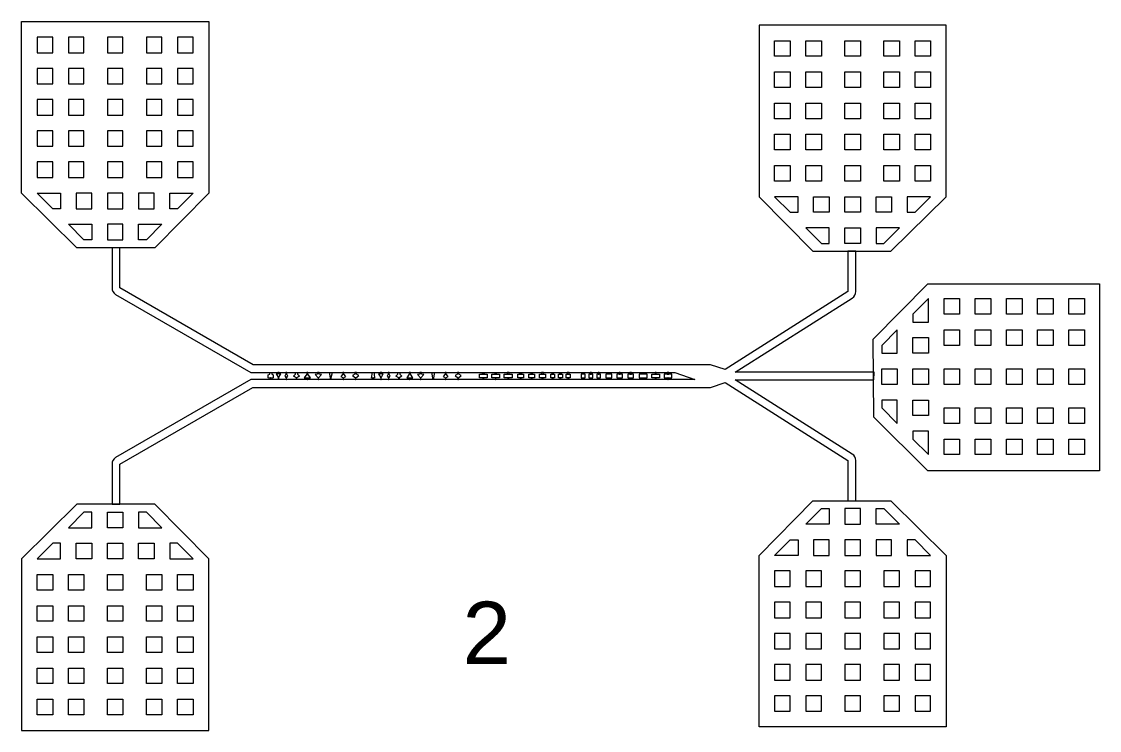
# Model space of a CAD drawing. Extents: x 1000 to 49000, y 2919 to 77300.
# Drawn here: x 17801 to 31621, y 15990 to 25081 of the extents above; entities that cross this region are included whole.
import ezdxf

# ---------------------------------------------------------------- set-up
doc = ezdxf.new("R2010")
doc.units = 13
doc.layers.add('Inner', color=4, linetype='Continuous', lineweight=0, true_color=0x00ffff)
doc.layers.add('Outer', color=1, linetype='Continuous', lineweight=0, true_color=0xff0000)
doc.styles.add('textstyle68', font='')
doc.styles.get('textstyle68').set_extended_font_data('Arial')

msp = doc.modelspace()

# ---------------------------------------------------------------- linework, layer by layer
at = {"layer": 'Inner'}
for p, q in [((17800.75, 22880.65), (17800.75, 22880.65)), ((29656.84, 22834.71), (29656.84, 22834.71)), ((29656.84, 22834.71), (29656.84, 22834.71)), ((28856.84, 22134.71), (28856.84, 22134.71)), ((29428.84, 19327.06), (29428.84, 19327.06)), ((28856.84, 18935.06), (28856.84, 18935.06)), ((29656.84, 18235.06), (29656.84, 18235.06))]:
    msp.add_line(p, q, dxfattribs=at)
for points in [[(19510.75, 22180.65), (18510.75, 22180.65), (17800.75, 22880.65), (17800.75, 22880.65), (17800.75, 25080.65), (20200.75, 25080.65), (20200.75, 22880.65), (19510.75, 22180.65)], [(29656.84, 25034.71), (27256.84, 25034.71), (27256.84, 22834.71), (27946.84, 22134.71), (28946.84, 22134.71), (29656.84, 22834.71), (29656.84, 25034.71)], [(28728.07, 20009.07), (28721.07, 21009.07), (29421.07, 21719.07), (29421.07, 21719.07), (31621.07, 21719.07), (31621.07, 19319.07), (29421.07, 19319.07), (28728.07, 20009.07)], [(20997.02, 20509.88), (20997.02, 20489.88), (20994.02, 20489.88), (20994.02, 20509.88), (20975.9, 20507.09), (20963.43, 20511.17), (20963.43, 20551.17), (20983.02, 20559.88), (20983.02, 20579.88), (21008.02, 20579.88), (21008.02, 20559.88), (21027.61, 20551.17), (21027.61, 20511.17), (21015.13, 20507.09), (20997.02, 20509.88)], [(21085.52, 20559.88), (21065.52, 20562.45), (21094.03, 20509.88), (21094.03, 20489.88), (21097.03, 20489.88), (21097.03, 20509.88), (21125.52, 20562.45), (21105.52, 20559.88), (21105.52, 20579.88), (21085.52, 20579.88), (21085.52, 20559.88)], [(21188.02, 20559.88), (21175.52, 20532.45), (21193.99, 20509.88), (21193.99, 20489.88), (21196.99, 20489.88), (21196.99, 20509.88), (21215.52, 20532.45), (21203.02, 20559.88), (21203.02, 20579.78), (21203.02, 20579.88), (21188.02, 20579.88), (21188.02, 20559.88)], [(21338.02, 20559.88), (21365.52, 20532.45), (21327.02, 20509.88), (21327.02, 20489.88), (21324.02, 20489.88), (21324.02, 20509.88), (21285.52, 20532.45), (21313.02, 20559.88), (21313.02, 20579.88), (21338.02, 20579.88), (21338.02, 20559.88)], [(21473.02, 20579.78), (21473.02, 20579.88), (21458.02, 20579.88), (21458.02, 20559.88), (21425.52, 20512.45), (21463.91, 20509.88), (21463.91, 20489.88), (21466.91, 20489.88), (21466.91, 20509.88), (21505.52, 20512.45), (21473.02, 20559.88), (21473.02, 20579.78)], [(21615.52, 20579.88), (21595.52, 20579.88), (21595.52, 20559.88), (21565.52, 20552.45), (21604, 20509.88), (21604, 20489.88), (21607, 20489.88), (21607, 20509.88), (21645.52, 20552.45), (21615.52, 20559.88), (21615.52, 20579.88)], [(21778.02, 20559.88), (21766.98, 20509.88), (21766.98, 20489.88), (21763.98, 20489.88), (21763.98, 20509.88), (21753.02, 20559.88), (21753.02, 20579.88), (21778.02, 20579.88), (21778.02, 20559.88)], [(21918.02, 20559.88), (21893.02, 20527.32), (21924.01, 20509.88), (21924.01, 20489.88), (21927.01, 20489.88), (21927.01, 20509.88), (21958.02, 20527.32), (21933.02, 20559.88), (21933.02, 20579.78), (21933.02, 20579.88), (21918.02, 20579.88), (21918.02, 20559.88)], [(22095.52, 20579.88), (22075.52, 20579.88), (22075.52, 20559.88), (22045.52, 20542.45), (22084.02, 20509.88), (22084.02, 20489.88), (22087.02, 20489.88), (22087.02, 20509.88), (22125.52, 20542.45), (22095.52, 20559.88), (22095.52, 20579.88)], [(22296.06, 20579.88), (22321.06, 20579.88), (22321.06, 20559.88), (22328.17, 20507.09), (22311.06, 20509.88), (22311.06, 20489.88), (22306.06, 20489.88), (22306.06, 20509.88), (22288.95, 20507.09), (22296.06, 20559.88), (22296.06, 20579.88)], [(22378.56, 20562.45), (22406.06, 20509.88), (22406.06, 20489.88), (22411.06, 20489.88), (22411.06, 20509.88), (22438.56, 20562.45), (22418.56, 20559.88), (22418.56, 20579.88), (22398.56, 20579.88), (22398.56, 20559.88), (22378.56, 20562.45)], [(22516.06, 20579.78), (22516.06, 20579.88), (22501.06, 20579.88), (22501.06, 20559.88), (22488.56, 20532.45), (22506.06, 20509.88), (22506.06, 20489.88), (22511.06, 20489.88), (22511.06, 20509.88), (22528.56, 20532.45), (22516.06, 20559.88), (22516.06, 20579.78)], [(22626.06, 20579.88), (22651.06, 20579.88), (22651.06, 20559.88), (22678.56, 20532.45), (22641.06, 20509.88), (22641.06, 20489.88), (22636.06, 20489.88), (22636.06, 20509.88), (22598.56, 20532.45), (22626.06, 20559.88), (22626.06, 20579.88)], [(22771.06, 20559.88), (22738.56, 20512.45), (22776.06, 20509.88), (22776.06, 20489.88), (22781.06, 20489.88), (22781.06, 20509.88), (22818.56, 20512.45), (22786.06, 20559.88), (22786.06, 20579.78), (22786.06, 20579.88), (22771.06, 20579.88), (22771.06, 20559.88)], [(22928.56, 20579.88), (22908.56, 20579.88), (22908.56, 20559.88), (22878.56, 20552.45), (22916.06, 20509.88), (22916.06, 20489.88), (22921.06, 20489.88), (22921.06, 20509.88), (22958.56, 20552.45), (22928.56, 20559.88), (22928.56, 20579.88)], [(23066.06, 20579.88), (23091.06, 20579.88), (23091.06, 20559.88), (23081.06, 20509.88), (23081.06, 20489.88), (23076.06, 20489.88), (23076.06, 20509.88), (23066.06, 20559.88), (23066.06, 20579.88)], [(23231.06, 20579.88), (23231.06, 20559.88), (23206.06, 20527.32), (23236.06, 20509.88), (23236.06, 20489.88), (23241.06, 20489.88), (23241.06, 20509.88), (23271.06, 20527.32), (23246.06, 20559.88), (23246.06, 20579.78), (23246.06, 20579.88), (23231.06, 20579.88)], [(23408.56, 20579.88), (23388.56, 20579.88), (23388.56, 20559.88), (23358.56, 20542.45), (23396.06, 20509.88), (23396.06, 20489.88), (23401.06, 20489.88), (23401.06, 20509.88), (23438.56, 20542.45), (23408.56, 20559.88), (23408.56, 20579.88)], [(23770.33, 20559.88), (23770.33, 20509.88), (23670.33, 20509.88), (23670.33, 20559.88), (23770.33, 20559.88)], [(23710.33, 20579.88), (23730.33, 20579.88), (23730.33, 20559.88), (23710.33, 20559.88), (23710.33, 20579.88)], [(23722.83, 20489.88), (23717.83, 20489.88), (23717.83, 20509.88), (23722.83, 20509.88), (23722.83, 20489.88)], [(23930.33, 20559.88), (23930.33, 20509.88), (23830.33, 20509.88), (23830.33, 20559.88), (23930.33, 20559.88)], [(23872.83, 20579.78), (23872.83, 20579.88), (23887.83, 20579.88), (23887.83, 20559.88), (23872.83, 20559.88), (23872.83, 20579.78)], [(23877.83, 20489.88), (23882.83, 20489.88), (23882.83, 20509.88), (23877.83, 20509.88), (23877.83, 20489.88)], [(24090.33, 20509.88), (23990.33, 20509.88), (23990.33, 20559.88), (24090.33, 20559.88), (24090.33, 20509.88)], [(24052.83, 20579.88), (24027.83, 20579.88), (24027.83, 20559.88), (24052.83, 20559.88), (24052.83, 20579.88)], [(24042.83, 20489.88), (24037.83, 20489.88), (24037.83, 20509.88), (24042.83, 20509.88), (24042.83, 20489.88)], [(24237.83, 20509.88), (24162.83, 20509.88), (24162.83, 20559.88), (24237.83, 20559.88), (24237.83, 20509.88)], [(24210.33, 20559.88), (24190.33, 20559.88), (24190.33, 20579.88), (24210.33, 20579.88), (24210.33, 20559.88)], [(24202.83, 20489.88), (24197.83, 20489.88), (24197.83, 20509.88), (24202.83, 20509.88), (24202.83, 20489.88)], [(24377.83, 20559.88), (24377.83, 20509.88), (24302.83, 20509.88), (24302.83, 20559.88), (24377.83, 20559.88)], [(24332.83, 20579.78), (24332.83, 20579.88), (24347.83, 20579.88), (24347.83, 20559.88), (24332.83, 20559.88), (24332.83, 20579.78)], [(24342.83, 20489.88), (24337.83, 20489.88), (24337.83, 20509.88), (24342.83, 20509.88), (24342.83, 20489.88)], [(24517.83, 20559.88), (24517.83, 20509.88), (24442.83, 20509.88), (24442.83, 20559.88), (24517.83, 20559.88)], [(24492.83, 20579.88), (24467.83, 20579.88), (24467.83, 20559.88), (24492.83, 20559.88), (24492.83, 20579.88)], [(24482.83, 20489.88), (24477.83, 20489.88), (24477.83, 20509.88), (24482.83, 20509.88), (24482.83, 20489.88)], [(24635.33, 20559.88), (24635.33, 20509.88), (24585.33, 20509.88), (24585.33, 20559.88), (24635.33, 20559.88)], [(24617.83, 20559.88), (24602.83, 20559.88), (24602.83, 20579.78), (24602.83, 20579.88), (24617.83, 20579.88), (24617.83, 20559.88)], [(24612.83, 20489.88), (24607.83, 20489.88), (24607.83, 20509.88), (24612.83, 20509.88), (24612.83, 20489.88)], [(24735.33, 20559.88), (24735.33, 20509.88), (24685.33, 20509.88), (24685.33, 20559.88), (24735.33, 20559.88)], [(24720.33, 20559.88), (24700.33, 20559.88), (24700.33, 20579.88), (24720.33, 20579.88), (24720.33, 20559.88)], [(24712.83, 20489.88), (24707.83, 20489.88), (24707.83, 20509.88), (24712.83, 20509.88), (24712.83, 20489.88)], [(24835.33, 20509.88), (24785.33, 20509.88), (24785.33, 20559.88), (24835.33, 20559.88), (24835.33, 20509.88)], [(24822.83, 20579.88), (24797.83, 20579.88), (24797.83, 20559.88), (24822.83, 20559.88), (24822.83, 20579.88)], [(24812.83, 20489.88), (24807.83, 20489.88), (24807.83, 20509.88), (24812.83, 20509.88), (24812.83, 20489.88)], [(24975.33, 20559.88), (24975.33, 20509.88), (25025.33, 20509.88), (25025.33, 20559.88), (24975.33, 20559.88)], [(25012.83, 20559.88), (24987.83, 20559.88), (24987.83, 20579.88), (25012.83, 20579.88), (25012.83, 20559.88)], [(25002.02, 20489.88), (24999.02, 20489.88), (24999.02, 20509.88), (25002.02, 20509.88), (25002.02, 20489.88)], [(25125.33, 20559.88), (25075.33, 20559.88), (25075.33, 20509.88), (25125.33, 20509.88), (25125.33, 20559.88)], [(25110.33, 20579.88), (25090.33, 20579.88), (25090.33, 20559.88), (25110.33, 20559.88), (25110.33, 20579.88)], [(25101.99, 20489.88), (25098.99, 20489.88), (25098.99, 20509.88), (25101.99, 20509.88), (25101.99, 20489.88)], [(25175.33, 20559.88), (25175.33, 20509.88), (25225.33, 20509.88), (25225.33, 20559.88), (25175.33, 20559.88)], [(25192.83, 20559.88), (25207.83, 20559.88), (25207.83, 20579.78), (25207.83, 20579.88), (25192.83, 20579.88), (25192.83, 20559.88)], [(25201.89, 20489.88), (25198.89, 20489.88), (25198.89, 20509.88), (25201.89, 20509.88), (25201.89, 20489.88)], [(25292.83, 20559.88), (25292.83, 20509.88), (25367.83, 20509.88), (25367.83, 20559.88), (25292.83, 20559.88)], [(25342.83, 20559.88), (25317.83, 20559.88), (25317.83, 20579.88), (25342.83, 20579.88), (25342.83, 20559.88)], [(25331.8, 20489.88), (25328.8, 20489.88), (25328.8, 20509.88), (25331.8, 20509.88), (25331.8, 20489.88)], [(25432.83, 20559.88), (25432.83, 20509.88), (25507.83, 20509.88), (25507.83, 20559.88), (25432.83, 20559.88)], [(25477.83, 20579.78), (25477.83, 20579.88), (25462.83, 20579.88), (25462.83, 20559.88), (25477.83, 20559.88), (25477.83, 20579.78)], [(25471.58, 20489.88), (25468.58, 20489.88), (25468.58, 20509.88), (25471.58, 20509.88), (25471.58, 20489.88)], [(25572.83, 20559.88), (25572.83, 20509.88), (25647.83, 20509.88), (25647.83, 20559.88), (25572.83, 20559.88)], [(25620.33, 20579.88), (25600.33, 20579.88), (25600.33, 20559.88), (25620.33, 20559.88), (25620.33, 20579.88)], [(25611.45, 20489.88), (25608.45, 20489.88), (25608.45, 20509.88), (25611.45, 20509.88), (25611.45, 20489.88)], [(25720.33, 20559.88), (25720.33, 20509.88), (25820.33, 20509.88), (25820.33, 20559.88), (25720.33, 20559.88)], [(25782.83, 20559.88), (25757.83, 20559.88), (25757.83, 20579.88), (25782.83, 20579.88), (25782.83, 20559.88)], [(25771.71, 20489.88), (25768.71, 20489.88), (25768.71, 20509.88), (25771.71, 20509.88), (25771.71, 20489.88)], [(25980.2, 20509.88), (25880.2, 20509.88), (25880.2, 20559.88), (25980.2, 20559.88), (25980.2, 20509.88)], [(25937.83, 20579.78), (25937.83, 20579.88), (25922.83, 20579.88), (25922.83, 20559.88), (25937.83, 20559.88), (25937.83, 20579.78)], [(25931.7, 20489.88), (25928.7, 20489.88), (25928.7, 20509.88), (25931.7, 20509.88), (25931.7, 20489.88)], [(26040.33, 20559.88), (26040.33, 20509.88), (26140.33, 20509.88), (26140.33, 20559.88), (26040.33, 20559.88)], [(26080.33, 20559.88), (26100.33, 20559.88), (26100.33, 20579.88), (26080.33, 20579.88), (26080.33, 20559.88)], [(26088.93, 20489.88), (26091.93, 20489.88), (26091.93, 20509.88), (26088.93, 20509.88), (26088.93, 20489.88)], [(27946.84, 18935.06), (28946.84, 18935.06), (29656.84, 18235.06), (29656.84, 18235.06), (29656.84, 16035.06), (27256.84, 16035.06), (27256.84, 18235.06), (27946.84, 18935.06)], [(19510.74, 18889.96), (18510.74, 18889.96), (17800.74, 18189.96), (17800.74, 18189.96), (17800.74, 18189.96), (17800.74, 15989.96), (20200.74, 15989.96), (20200.74, 18189.96), (19510.74, 18889.96)]]:
    msp.add_lwpolyline(points, dxfattribs=at)
msp.add_lwpolyline([(20768.35, 20679.88), (19060.71, 21665.8), (19060.71, 22180.65), (18960.71, 22180.65), (18960.71, 21665.26, 0.25677565), (19007.13, 21580.83), (20740.82, 20579.88), (22315.59, 20579.88), (23585.59, 20579.88), (24855.59, 20579.88), (26175.3, 20579.88), (26432.17, 20489.88), (24855.59, 20489.88), (23585.59, 20489.88), (22315.59, 20489.88), (20739.25, 20489.88), (19007.12, 19489.79, 0.25677565), (18960.69, 19405.35), (18960.69, 18889.96), (19060.69, 18889.96), (19060.63, 19404.59), (20767.2, 20389.88), (22315.59, 20389.88), (23585.59, 20389.88), (24855.59, 20389.88), (26635.09, 20389.88), (26820.88, 20450.45), (28396.88, 19450.45), (28396.88, 18935.06), (28496.88, 18935.06), (28496.88, 19450.45, 0.25677565), (28450.46, 19534.88), (26949.69, 20487.15), (28729.19, 20487.15), (28730.79, 20583.66), (26951.29, 20583.66), (28450.41, 21534.88, 0.25677565), (28496.88, 21619.32), (28496.88, 22134.71), (28396.88, 22134.71), (28396.88, 21619.32), (26820.88, 20619.32), (26635.09, 20679.88), (24855.59, 20679.88), (23585.59, 20679.88), (22315.59, 20679.88), (20768.35, 20679.88)], format="xyb", dxfattribs=at)
at = {"layer": 'Outer'}
for points in [[(18200.75, 24680.65), (18200.75, 24880.65), (18000.75, 24880.65), (18000.75, 24680.65), (18200.75, 24680.65)], [(18600.75, 24680.65), (18600.75, 24880.65), (18400.75, 24880.65), (18400.75, 24680.65), (18600.75, 24680.65)], [(19100.75, 24680.65), (19100.75, 24880.65), (18900.75, 24880.65), (18900.75, 24680.65), (19100.75, 24680.65)], [(19600.75, 24680.65), (19600.75, 24880.65), (19400.75, 24880.65), (19400.75, 24680.65), (19600.75, 24680.65)], [(20000.75, 24680.65), (20000.75, 24880.65), (19800.75, 24880.65), (19800.75, 24680.65), (20000.75, 24680.65)], [(27656.84, 24634.71), (27456.84, 24634.71), (27456.84, 24834.71), (27656.84, 24834.71), (27656.84, 24634.71)], [(28056.84, 24834.71), (28056.84, 24634.71), (27856.84, 24634.71), (27856.84, 24834.71), (28056.84, 24834.71)], [(28556.84, 24834.71), (28556.84, 24634.71), (28356.84, 24634.71), (28356.84, 24834.71), (28556.84, 24834.71)], [(28856.84, 24834.71), (29056.84, 24834.71), (29056.84, 24634.71), (28856.84, 24634.71), (28856.84, 24834.71)], [(29456.84, 24834.71), (29456.84, 24634.71), (29256.84, 24634.71), (29256.84, 24834.71), (29456.84, 24834.71)], [(18200.75, 24280.65), (18200.75, 24480.65), (18000.75, 24480.65), (18000.75, 24280.65), (18200.75, 24280.65)], [(18600.75, 24280.65), (18600.75, 24480.65), (18400.75, 24480.65), (18400.75, 24280.65), (18600.75, 24280.65)], [(19100.75, 24280.65), (19100.75, 24480.65), (18900.75, 24480.65), (18900.75, 24280.65), (19100.75, 24280.65)], [(19600.75, 24280.65), (19600.75, 24480.65), (19400.75, 24480.65), (19400.75, 24280.65), (19600.75, 24280.65)], [(20000.75, 24280.65), (20000.75, 24480.65), (19800.75, 24480.65), (19800.75, 24280.65), (20000.75, 24280.65)], [(27656.84, 24434.71), (27656.84, 24234.71), (27456.84, 24234.71), (27456.84, 24434.71), (27656.84, 24434.71)], [(28056.84, 24434.71), (28056.84, 24234.71), (27856.84, 24234.71), (27856.84, 24434.71), (28056.84, 24434.71)], [(28556.84, 24434.71), (28556.84, 24234.71), (28356.84, 24234.71), (28356.84, 24434.71), (28556.84, 24434.71)], [(29056.84, 24434.71), (29056.84, 24234.71), (28856.84, 24234.71), (28856.84, 24434.71), (29056.84, 24434.71)], [(29456.84, 24434.71), (29456.84, 24234.71), (29256.84, 24234.71), (29256.84, 24434.71), (29456.84, 24434.71)], [(18000.75, 24080.65), (18000.75, 23880.65), (18200.75, 23880.65), (18200.75, 24080.65), (18000.75, 24080.65)], [(18400.75, 24080.65), (18400.75, 23880.65), (18600.75, 23880.65), (18600.75, 24080.65), (18400.75, 24080.65)], [(18900.75, 24080.65), (18900.75, 23880.65), (19100.75, 23880.65), (19100.75, 24080.65), (18900.75, 24080.65)], [(19400.75, 23880.65), (19600.75, 23880.65), (19600.75, 24080.65), (19400.75, 24080.65), (19400.75, 23880.65)], [(20000.75, 23880.65), (20000.75, 24080.65), (19800.75, 24080.65), (19800.75, 23880.65), (20000.75, 23880.65)], [(27656.84, 24034.71), (27656.84, 23834.71), (27456.84, 23834.71), (27456.84, 24034.71), (27656.84, 24034.71)], [(28056.84, 24034.71), (28056.84, 23834.71), (27856.84, 23834.71), (27856.84, 24034.71), (28056.84, 24034.71)], [(28356.84, 24034.71), (28556.84, 24034.71), (28556.84, 23834.71), (28356.84, 23834.71), (28356.84, 24034.71)], [(29056.84, 24034.71), (29056.84, 23834.71), (28856.84, 23834.71), (28856.84, 24034.71), (29056.84, 24034.71)], [(29456.84, 24034.71), (29456.84, 23834.71), (29256.84, 23834.71), (29256.84, 24034.71), (29456.84, 24034.71)], [(18000.75, 23680.65), (18000.75, 23480.65), (18200.75, 23480.65), (18200.75, 23680.65), (18000.75, 23680.65)], [(18400.75, 23680.65), (18400.75, 23480.65), (18600.75, 23480.65), (18600.75, 23680.65), (18400.75, 23680.65)], [(18900.75, 23680.65), (18900.75, 23480.65), (19100.75, 23480.65), (19100.75, 23680.65), (18900.75, 23680.65)], [(19600.75, 23680.65), (19400.75, 23680.65), (19400.75, 23480.65), (19600.75, 23480.65), (19600.75, 23680.65)], [(19800.75, 23680.65), (19800.75, 23480.65), (20000.75, 23480.65), (20000.75, 23680.65), (19800.75, 23680.65)], [(27656.84, 23634.71), (27656.84, 23434.71), (27456.84, 23434.71), (27456.84, 23634.71), (27656.84, 23634.71)], [(28056.84, 23434.71), (27856.84, 23434.71), (27856.84, 23634.71), (28056.84, 23634.71), (28056.84, 23434.71)], [(28556.84, 23634.71), (28556.84, 23434.71), (28356.84, 23434.71), (28356.84, 23634.71), (28556.84, 23634.71)], [(29056.84, 23634.71), (29056.84, 23434.71), (28856.84, 23434.71), (28856.84, 23634.71), (29056.84, 23634.71)], [(29456.84, 23634.71), (29456.84, 23434.71), (29256.84, 23434.71), (29256.84, 23634.71), (29456.84, 23634.71)], [(18200.75, 23080.65), (18200.75, 23280.65), (18000.75, 23280.65), (18000.75, 23080.65), (18200.75, 23080.65)], [(18600.75, 23080.65), (18600.75, 23280.65), (18400.75, 23280.65), (18400.75, 23080.65), (18600.75, 23080.65)], [(19100.75, 23280.65), (18900.75, 23280.65), (18900.75, 23080.65), (19100.75, 23080.65), (19100.75, 23280.65)], [(19600.75, 23080.65), (19600.75, 23280.65), (19400.75, 23280.65), (19400.75, 23080.65), (19600.75, 23080.65)], [(20000.75, 23080.65), (20000.75, 23280.65), (19800.75, 23280.65), (19800.75, 23080.65), (20000.75, 23080.65)], [(27656.84, 23234.71), (27656.84, 23034.71), (27456.84, 23034.71), (27456.84, 23234.71), (27656.84, 23234.71)], [(28056.84, 23234.71), (28056.84, 23034.71), (27856.84, 23034.71), (27856.84, 23234.71), (28056.84, 23234.71)], [(28356.84, 23234.71), (28556.84, 23234.71), (28556.84, 23034.71), (28356.84, 23034.71), (28356.84, 23234.71)], [(29056.84, 23234.71), (29056.84, 23034.71), (28856.84, 23034.71), (28856.84, 23234.71), (29056.84, 23234.71)], [(29256.84, 23234.71), (29456.84, 23234.71), (29456.84, 23034.71), (29256.84, 23034.71), (29256.84, 23234.71)], [(18300.75, 22880.65), (18300.75, 22680.65), (18200.75, 22680.65), (18000.75, 22880.65), (18300.75, 22880.65)], [(18500.75, 22880.65), (18500.75, 22680.65), (18700.75, 22680.65), (18700.75, 22880.65), (18500.75, 22880.65)], [(18900.75, 22880.65), (18900.75, 22680.65), (19100.75, 22680.65), (19100.75, 22880.65), (18900.75, 22880.65)], [(19300.75, 22880.65), (19300.75, 22680.65), (19500.75, 22680.65), (19500.75, 22880.65), (19300.75, 22880.65)], [(19800.75, 22880.65), (20000.75, 22880.65), (19800.75, 22680.65), (19700.75, 22680.65), (19700.75, 22880.65), (19800.75, 22880.65)], [(27656.84, 22834.71), (27456.84, 22834.71), (27656.84, 22634.71), (27756.84, 22634.71), (27756.84, 22834.71), (27656.84, 22834.71)], [(28156.84, 22634.71), (27956.84, 22634.71), (27956.84, 22834.71), (28156.84, 22834.71), (28156.84, 22634.71)], [(28556.84, 22634.71), (28356.84, 22634.71), (28356.84, 22834.71), (28556.84, 22834.71), (28556.84, 22634.71)], [(28956.84, 22834.71), (28956.84, 22634.71), (28756.84, 22634.71), (28756.84, 22834.71), (28956.84, 22834.71)], [(29156.84, 22634.71), (29256.84, 22634.71), (29456.84, 22834.71), (29156.84, 22834.71), (29156.84, 22634.71)], [(18700.75, 22480.65), (18700.75, 22280.65), (18600.75, 22280.65), (18400.75, 22480.65), (18700.75, 22480.65)], [(18900.75, 22480.65), (18900.75, 22280.65), (19100.75, 22280.65), (19100.75, 22480.65), (18900.75, 22480.65)], [(19600.75, 22480.65), (19400.75, 22280.65), (19300.75, 22280.65), (19300.75, 22480.65), (19600.75, 22480.65)], [(28056.84, 22234.71), (28156.84, 22234.71), (28156.84, 22434.71), (27856.84, 22434.71), (28056.84, 22234.71)], [(28356.84, 22434.71), (28556.84, 22434.71), (28556.84, 22234.71), (28356.84, 22234.71), (28356.84, 22434.71)], [(28756.84, 22434.71), (28756.84, 22234.71), (28856.84, 22234.71), (29056.84, 22434.71), (28756.84, 22434.71)], [(29228.84, 21227.06), (29428.84, 21227.06), (29428.84, 21327.06), (29428.84, 21527.06), (29228.84, 21327.06), (29228.84, 21227.06)], [(29828.84, 21527.06), (29828.84, 21327.06), (29628.84, 21327.06), (29628.84, 21527.06), (29828.84, 21527.06)], [(30028.84, 21527.06), (30228.84, 21527.06), (30228.84, 21327.06), (30028.84, 21327.06), (30028.84, 21527.06)], [(30628.84, 21527.06), (30628.84, 21327.06), (30428.84, 21327.06), (30428.84, 21527.06), (30628.84, 21527.06)], [(30828.84, 21327.06), (30828.84, 21527.06), (31028.84, 21527.06), (31028.84, 21327.06), (30828.84, 21327.06)], [(31228.84, 21327.06), (31228.84, 21527.06), (31428.84, 21527.06), (31428.84, 21327.06), (31228.84, 21327.06)], [(29028.84, 20827.06), (29028.84, 21127.06), (28828.84, 20927.06), (28828.84, 20827.06), (29028.84, 20827.06)], [(29228.84, 21027.06), (29428.84, 21027.06), (29428.84, 20827.06), (29228.84, 20827.06), (29228.84, 21027.06)], [(29828.84, 21127.06), (29828.84, 20927.06), (29628.84, 20927.06), (29628.84, 21127.06), (29828.84, 21127.06)], [(30028.84, 20927.06), (30028.84, 21127.06), (30228.84, 21127.06), (30228.84, 20927.06), (30028.84, 20927.06)], [(30628.84, 21127.06), (30628.84, 20927.06), (30428.84, 20927.06), (30428.84, 21127.06), (30628.84, 21127.06)], [(30828.84, 20927.06), (30828.84, 21127.06), (31028.84, 21127.06), (31028.84, 20927.06), (30828.84, 20927.06)], [(31228.84, 20927.06), (31228.84, 21127.06), (31428.84, 21127.06), (31428.84, 20927.06), (31228.84, 20927.06)], [(29028.84, 20627.06), (29028.84, 20427.06), (28828.84, 20427.06), (28828.84, 20627.06), (29028.84, 20627.06)], [(29228.84, 20627.06), (29428.84, 20627.06), (29428.84, 20427.06), (29228.84, 20427.06), (29228.84, 20627.06)], [(29828.84, 20627.06), (29828.84, 20427.06), (29628.84, 20427.06), (29628.84, 20627.06), (29828.84, 20627.06)], [(30028.84, 20627.06), (30228.84, 20627.06), (30228.84, 20427.06), (30028.84, 20427.06), (30028.84, 20627.06)], [(30628.84, 20627.06), (30628.84, 20427.06), (30428.84, 20427.06), (30428.84, 20627.06), (30628.84, 20627.06)], [(30828.84, 20427.06), (30828.84, 20627.06), (31028.84, 20627.06), (31028.84, 20427.06), (30828.84, 20427.06)], [(31428.84, 20627.06), (31428.84, 20427.06), (31228.84, 20427.06), (31228.84, 20627.06), (31428.84, 20627.06)], [(28828.84, 20227.06), (28828.84, 20127.06), (29028.84, 19927.06), (29028.84, 20227.06), (28828.84, 20227.06)], [(29228.84, 20227.06), (29428.84, 20227.06), (29428.84, 20027.06), (29228.84, 20027.06), (29228.84, 20227.06)], [(29828.84, 19927.06), (29628.84, 19927.06), (29628.84, 20127.06), (29828.84, 20127.06), (29828.84, 19927.06)], [(30028.84, 20127.06), (30228.84, 20127.06), (30228.84, 19927.06), (30028.84, 19927.06), (30028.84, 20127.06)], [(30628.84, 20127.06), (30628.84, 19927.06), (30428.84, 19927.06), (30428.84, 20127.06), (30628.84, 20127.06)], [(30828.84, 19927.06), (30828.84, 20127.06), (31028.84, 20127.06), (31028.84, 19927.06), (30828.84, 19927.06)], [(31428.84, 20127.06), (31428.84, 19927.06), (31228.84, 19927.06), (31228.84, 20127.06), (31428.84, 20127.06)], [(29228.84, 19827.06), (29228.84, 19727.06), (29428.84, 19527.06), (29428.84, 19827.06), (29228.84, 19827.06)], [(29828.84, 19527.06), (29628.84, 19527.06), (29628.84, 19727.06), (29828.84, 19727.06), (29828.84, 19527.06)], [(30028.84, 19527.06), (30028.84, 19727.06), (30228.84, 19727.06), (30228.84, 19527.06), (30028.84, 19527.06)], [(30628.84, 19727.06), (30628.84, 19527.06), (30428.84, 19527.06), (30428.84, 19727.06), (30628.84, 19727.06)], [(31028.84, 19727.06), (31028.84, 19527.06), (30828.84, 19527.06), (30828.84, 19727.06), (31028.84, 19727.06)], [(31428.84, 19727.06), (31428.84, 19527.06), (31228.84, 19527.06), (31228.84, 19727.06), (31428.84, 19727.06)], [(28156.84, 18835.06), (28156.84, 18635.06), (27856.84, 18635.06), (28056.84, 18835.06), (28156.84, 18835.06)], [(28356.84, 18835.06), (28356.84, 18635.06), (28556.84, 18635.06), (28556.84, 18835.06), (28356.84, 18835.06)], [(28856.84, 18835.06), (29056.84, 18635.06), (28756.84, 18635.06), (28756.84, 18835.06), (28856.84, 18835.06)], [(18700.74, 18589.96), (18700.74, 18789.96), (18600.74, 18789.96), (18400.74, 18589.96), (18700.74, 18589.96)], [(18900.74, 18589.96), (18900.74, 18789.96), (19100.74, 18789.96), (19100.74, 18589.96), (18900.74, 18589.96)], [(19600.74, 18589.96), (19400.74, 18789.96), (19300.74, 18789.96), (19300.74, 18589.96), (19600.74, 18589.96)], [(18200.74, 18389.96), (18000.74, 18189.96), (18300.74, 18189.96), (18300.74, 18389.96), (18200.74, 18389.96)], [(18700.74, 18389.96), (18700.74, 18189.96), (18500.74, 18189.96), (18500.74, 18389.96), (18700.74, 18389.96)], [(19100.74, 18189.96), (18900.74, 18189.96), (18900.74, 18389.96), (19100.74, 18389.96), (19100.74, 18189.96)], [(19500.74, 18389.96), (19500.74, 18189.96), (19300.74, 18189.96), (19300.74, 18389.96), (19500.74, 18389.96)], [(19700.74, 18389.96), (19700.74, 18189.96), (19800.74, 18189.96), (20000.74, 18189.96), (19800.74, 18389.96), (19700.74, 18389.96)], [(27756.84, 18435.06), (27756.84, 18235.06), (27656.84, 18235.06), (27456.84, 18235.06), (27656.84, 18435.06), (27756.84, 18435.06)], [(27956.84, 18435.06), (27956.84, 18235.06), (28156.84, 18235.06), (28156.84, 18435.06), (27956.84, 18435.06)], [(28356.84, 18435.06), (28356.84, 18235.06), (28556.84, 18235.06), (28556.84, 18435.06), (28356.84, 18435.06)], [(28756.84, 18435.06), (28756.84, 18235.06), (28956.84, 18235.06), (28956.84, 18435.06), (28756.84, 18435.06)], [(29256.84, 18435.06), (29156.84, 18435.06), (29156.84, 18235.06), (29456.84, 18235.06), (29256.84, 18435.06)], [(18200.74, 17989.96), (18200.74, 17789.96), (18000.74, 17789.96), (18000.74, 17989.96), (18200.74, 17989.96)], [(18600.74, 17989.96), (18600.74, 17789.96), (18400.74, 17789.96), (18400.74, 17989.96), (18600.74, 17989.96)], [(19100.74, 17989.96), (19100.74, 17789.96), (18900.74, 17789.96), (18900.74, 17989.96), (19100.74, 17989.96)], [(19600.74, 17989.96), (19600.74, 17789.96), (19400.74, 17789.96), (19400.74, 17989.96), (19600.74, 17989.96)], [(19800.74, 17989.96), (20000.74, 17989.96), (20000.74, 17789.96), (19800.74, 17789.96), (19800.74, 17989.96)], [(27456.84, 18035.06), (27456.84, 17835.06), (27656.84, 17835.06), (27656.84, 18035.06), (27456.84, 18035.06)], [(27856.84, 18035.06), (27856.84, 17835.06), (28056.84, 17835.06), (28056.84, 18035.06), (27856.84, 18035.06)], [(28356.84, 17835.06), (28556.84, 17835.06), (28556.84, 18035.06), (28356.84, 18035.06), (28356.84, 17835.06)], [(28856.84, 18035.06), (28856.84, 17835.06), (29056.84, 17835.06), (29056.84, 18035.06), (28856.84, 18035.06)], [(29256.84, 18035.06), (29256.84, 17835.06), (29456.84, 17835.06), (29456.84, 18035.06), (29256.84, 18035.06)], [(18200.74, 17389.96), (18000.74, 17389.96), (18000.74, 17589.96), (18200.74, 17589.96), (18200.74, 17389.96)], [(18600.74, 17389.96), (18400.74, 17389.96), (18400.74, 17589.96), (18600.74, 17589.96), (18600.74, 17389.96)], [(19100.74, 17389.96), (18900.74, 17389.96), (18900.74, 17589.96), (19100.74, 17589.96), (19100.74, 17389.96)], [(19600.74, 17589.96), (19600.74, 17389.96), (19400.74, 17389.96), (19400.74, 17589.96), (19600.74, 17589.96)], [(20000.74, 17589.96), (20000.74, 17389.96), (19800.74, 17389.96), (19800.74, 17589.96), (20000.74, 17589.96)], [(27456.84, 17635.06), (27456.84, 17435.06), (27656.84, 17435.06), (27656.84, 17635.06), (27456.84, 17635.06)], [(28056.84, 17635.06), (27856.84, 17635.06), (27856.84, 17435.06), (28056.84, 17435.06), (28056.84, 17635.06)], [(28356.84, 17635.06), (28356.84, 17435.06), (28556.84, 17435.06), (28556.84, 17635.06), (28356.84, 17635.06)], [(29056.84, 17635.06), (28856.84, 17635.06), (28856.84, 17435.06), (29056.84, 17435.06), (29056.84, 17635.06)], [(29256.84, 17635.06), (29256.84, 17435.06), (29456.84, 17435.06), (29456.84, 17635.06), (29256.84, 17635.06)], [(18200.74, 16989.96), (18000.74, 16989.96), (18000.74, 17189.96), (18200.74, 17189.96), (18200.74, 16989.96)], [(18600.74, 16989.96), (18400.74, 16989.96), (18400.74, 17189.96), (18600.74, 17189.96), (18600.74, 16989.96)], [(18900.74, 17189.96), (19100.74, 17189.96), (19100.74, 16989.96), (18900.74, 16989.96), (18900.74, 17189.96)], [(19400.74, 17189.96), (19600.74, 17189.96), (19600.74, 16989.96), (19400.74, 16989.96), (19400.74, 17189.96)], [(19800.74, 17189.96), (20000.74, 17189.96), (20000.74, 16989.96), (19800.74, 16989.96), (19800.74, 17189.96)], [(27456.84, 17235.06), (27456.84, 17035.06), (27656.84, 17035.06), (27656.84, 17235.06), (27456.84, 17235.06)], [(27856.84, 17235.06), (27856.84, 17035.06), (28056.84, 17035.06), (28056.84, 17235.06), (27856.84, 17235.06)], [(28356.84, 17235.06), (28356.84, 17035.06), (28556.84, 17035.06), (28556.84, 17235.06), (28356.84, 17235.06)], [(28856.84, 17035.06), (29056.84, 17035.06), (29056.84, 17235.06), (28856.84, 17235.06), (28856.84, 17035.06)], [(29256.84, 17235.06), (29256.84, 17035.06), (29456.84, 17035.06), (29456.84, 17235.06), (29256.84, 17235.06)], [(18200.74, 16789.96), (18200.74, 16589.96), (18000.74, 16589.96), (18000.74, 16789.96), (18200.74, 16789.96)], [(18600.74, 16789.96), (18600.74, 16589.96), (18400.74, 16589.96), (18400.74, 16789.96), (18600.74, 16789.96)], [(19100.74, 16789.96), (19100.74, 16589.96), (18900.74, 16589.96), (18900.74, 16789.96), (19100.74, 16789.96)], [(19600.74, 16789.96), (19600.74, 16589.96), (19400.74, 16589.96), (19400.74, 16789.96), (19600.74, 16789.96)], [(20000.74, 16789.96), (20000.74, 16589.96), (19800.74, 16589.96), (19800.74, 16789.96), (20000.74, 16789.96)], [(27456.84, 16835.06), (27456.84, 16635.06), (27656.84, 16635.06), (27656.84, 16835.06), (27456.84, 16835.06)], [(27856.84, 16835.06), (27856.84, 16635.06), (28056.84, 16635.06), (28056.84, 16835.06), (27856.84, 16835.06)], [(28556.84, 16835.06), (28356.84, 16835.06), (28356.84, 16635.06), (28556.84, 16635.06), (28556.84, 16835.06)], [(29056.84, 16835.06), (28856.84, 16835.06), (28856.84, 16635.06), (29056.84, 16635.06), (29056.84, 16835.06)], [(29256.84, 16835.06), (29256.84, 16635.06), (29456.84, 16635.06), (29456.84, 16835.06), (29256.84, 16835.06)], [(18200.74, 16389.96), (18200.74, 16189.96), (18000.74, 16189.96), (18000.74, 16389.96), (18200.74, 16389.96)], [(18600.74, 16389.96), (18600.74, 16189.96), (18400.74, 16189.96), (18400.74, 16389.96), (18600.74, 16389.96)], [(19100.74, 16389.96), (19100.74, 16189.96), (18900.74, 16189.96), (18900.74, 16389.96), (19100.74, 16389.96)], [(19600.74, 16389.96), (19600.74, 16189.96), (19400.74, 16189.96), (19400.74, 16389.96), (19600.74, 16389.96)], [(20000.74, 16389.96), (20000.74, 16189.96), (19800.74, 16189.96), (19800.74, 16389.96), (20000.74, 16389.96)], [(27656.84, 16435.06), (27456.84, 16435.06), (27456.84, 16235.06), (27656.84, 16235.06), (27656.84, 16435.06)], [(27856.84, 16435.06), (27856.84, 16235.06), (28056.84, 16235.06), (28056.84, 16435.06), (27856.84, 16435.06)], [(28356.84, 16435.06), (28356.84, 16235.06), (28556.84, 16235.06), (28556.84, 16435.06), (28356.84, 16435.06)], [(28856.84, 16435.06), (28856.84, 16235.06), (29056.84, 16235.06), (29056.84, 16435.06), (28856.84, 16435.06)], [(29256.84, 16435.06), (29256.84, 16235.06), (29456.84, 16235.06), (29456.84, 16435.06), (29256.84, 16435.06)]]:
    msp.add_lwpolyline(points, dxfattribs=at)

# ---------------------------------------------------------------- texts
at = {"layer": 'Outer', "insert": (23454.61, 17640.91), "char_height": 800, "attachment_point": 1, "style": 'textstyle68'}
msp.add_mtext('2\\P', dxfattribs=at)

doc.saveas('drawing.dxf')
